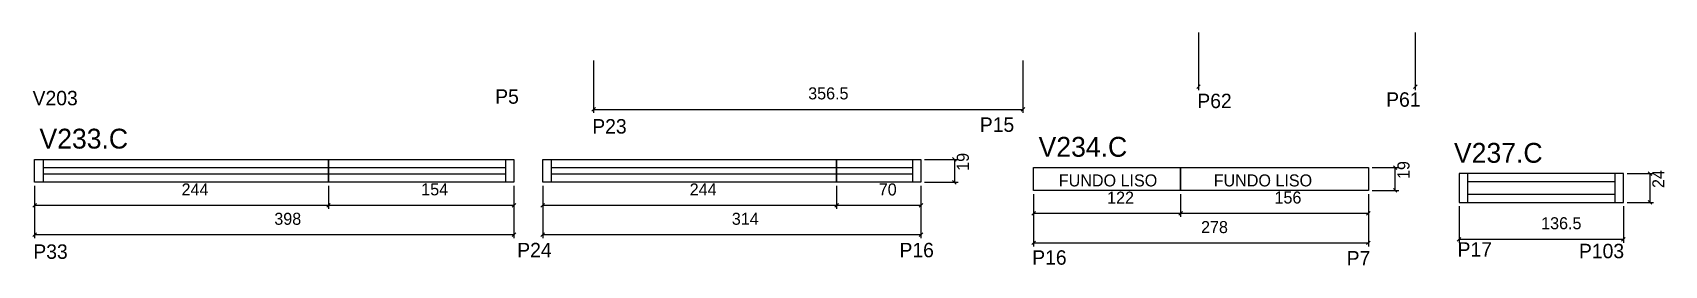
# Model space of a CAD drawing. Header units: metres. Extents: x 1681 to 3036, y 15417 to 15611.
import ezdxf

# ---------------------------------------------------------------- set-up
doc = ezdxf.new("R2010")
doc.units = ezdxf.units.M
for name, color, linetype in [('5', 7, 'Continuous'), ('COTA', 7, 'Continuous'), ('NOMENCLATURA', 7, 'Continuous'), ('Painéis', 7, 'Continuous'), ('SARR_2.2x7', 7, 'Continuous')]:
    doc.layers.add(name, color=color, linetype=linetype)

msp = doc.modelspace()

# ---------------------------------------------------------------- linework, layer by layer
at = {"layer": 'COTA', "color": 4, "lineweight": 25}
for p, q in [((2649.2, 15610.8), (2649.2, 15562.8)), ((2829.2, 15610.8), (2829.2, 15562.8)), ((2146.9, 15587.6), (2146.9, 15543.9)), ((2503.4, 15587.6), (2503.4, 15543.9)), ((2146.9, 15546.9), (2503.4, 15546.9)), ((2793.3, 15498.5), (2815.5, 15498.5)), ((2812.5, 15479.5), (2812.5, 15498.5)), ((3005, 15493.5), (3027.1, 15493.5)), ((3024.1, 15469.5), (3024.1, 15493.5)), ((1682.8, 15483.3), (1682.8, 15464.2)), ((1682.8, 15483.3), (1682.8, 15439.7)), ((1926.8, 15483.3), (1926.8, 15464.2)), ((1926.8, 15483.3), (1926.8, 15464.2)), ((2080.8, 15483.3), (2080.8, 15464.2)), ((2080.8, 15483.3), (2080.8, 15439.7)), ((2104.7, 15483.3), (2104.7, 15464.2)), ((2104.7, 15483.3), (2104.7, 15439.7)), ((2348.7, 15483.3), (2348.7, 15464.2)), ((2348.7, 15483.3), (2348.7, 15464.2)), ((2418.7, 15483.3), (2418.7, 15464.2)), ((2418.7, 15483.3), (2418.7, 15439.7)), ((2512.3, 15476.5), (2512.3, 15457.5)), ((2512.3, 15476.5), (2512.3, 15432.9)), ((2634.3, 15476.5), (2634.3, 15457.5)), ((2634.3, 15476.5), (2634.3, 15457.5)), ((2790.3, 15476.5), (2790.3, 15457.5)), ((2790.3, 15476.5), (2790.3, 15432.9)), ((2793.3, 15479.5), (2815.5, 15479.5)), ((1682.8, 15467.2), (1926.8, 15467.2)), ((1926.8, 15467.2), (2080.8, 15467.2)), ((2104.7, 15467.2), (2348.7, 15467.2)), ((2348.7, 15467.2), (2418.7, 15467.2)), ((2512.3, 15460.5), (2634.3, 15460.5)), ((2634.3, 15460.5), (2790.3, 15460.5)), ((2865.5, 15466.5), (2865.5, 15435.9)), ((3002, 15466.5), (3002, 15435.9)), ((3005, 15469.5), (3027.1, 15469.5)), ((1682.8, 15442.7), (2080.8, 15442.7)), ((2104.7, 15442.7), (2418.7, 15442.7)), ((2512.3, 15435.9), (2790.3, 15435.9)), ((2865.5, 15438.9), (3002, 15438.9))]:
    msp.add_line(p, q, dxfattribs=at)
at = {"layer": 'COTA', "color": 0, "lineweight": 25}
for p, q in [((2650.7, 15567.3), (2647.7, 15564.3)), ((2827.7, 15564.3), (2830.7, 15567.3)), ((2148.4, 15548.4), (2145.4, 15545.4)), ((2501.9, 15545.4), (2504.9, 15548.4)), ((2814, 15497), (2811, 15500)), ((3025.6, 15492), (3022.6, 15495)), ((2811, 15481), (2814, 15478)), ((1684.3, 15468.7), (1681.3, 15465.7)), ((1925.3, 15465.7), (1928.3, 15468.7)), ((1928.3, 15468.7), (1925.3, 15465.7)), ((2079.3, 15465.7), (2082.3, 15468.7)), ((2106.2, 15468.7), (2103.2, 15465.7)), ((2347.2, 15465.7), (2350.2, 15468.7)), ((2350.2, 15468.7), (2347.2, 15465.7)), ((2417.2, 15465.7), (2420.2, 15468.7)), ((2513.8, 15462), (2510.8, 15459)), ((2632.8, 15459), (2635.8, 15462)), ((2635.8, 15462), (2632.8, 15459)), ((2788.8, 15459), (2791.8, 15462)), ((3022.6, 15471), (3025.6, 15468)), ((1684.3, 15444.2), (1681.3, 15441.2)), ((2079.3, 15441.2), (2082.3, 15444.2)), ((2106.2, 15444.2), (2103.2, 15441.2)), ((2417.2, 15441.2), (2420.2, 15444.2)), ((2513.8, 15437.4), (2510.8, 15434.4)), ((2788.8, 15434.4), (2791.8, 15437.4)), ((2867, 15440.4), (2864, 15437.4)), ((3000.5, 15437.4), (3003.5, 15440.4))]:
    msp.add_line(p, q, dxfattribs=at)
at = {"layer": 'Painéis', "color": 4, "lineweight": 25}
for p, q in [((2421.7, 15505.3), (2449.5, 15505.3)), ((2446.5, 15505.3), (2446.5, 15486.3)), ((2421.7, 15486.3), (2449.5, 15486.3))]:
    msp.add_line(p, q, dxfattribs=at)
at = {"layer": 'Painéis', "color": 0, "lineweight": 25}
for p, q in [((2448, 15503.8), (2445, 15506.8)), ((2445, 15487.8), (2448, 15484.8))]:
    msp.add_line(p, q, dxfattribs=at)
at = {"layer": 'Painéis', "color": 200, "lineweight": 25}
for points in [[(1926.8, 15486.3), (1682.8, 15486.3), (1682.8, 15505.3), (1926.8, 15505.3)], [(1926.8, 15505.3), (2080.8, 15505.3), (2080.8, 15486.3), (1926.8, 15486.3)], [(2348.7, 15486.3), (2104.7, 15486.3), (2104.7, 15505.3), (2348.7, 15505.3)], [(2348.7, 15505.3), (2418.7, 15505.3), (2418.7, 15486.3), (2348.7, 15486.3)], [(2634.3, 15479.5), (2512.3, 15479.5), (2512.3, 15498.5), (2634.3, 15498.5)], [(2634.3, 15498.5), (2790.3, 15498.5), (2790.3, 15479.5), (2634.3, 15479.5)]]:
    msp.add_lwpolyline(points, close=True, dxfattribs=at)
msp.add_lwpolyline([(2865.5, 15493.5), (2865.5, 15469.5), (3002, 15469.5), (3002, 15493.5), (2865.5, 15493.5)], dxfattribs=at)
at = {"layer": 'SARR_2.2x7', "color": 40, "lineweight": 25}
for p, q in [((1689.8, 15505.3), (1689.8, 15486.3)), ((2073.8, 15505.3), (2073.8, 15486.3)), ((2111.7, 15505.3), (2111.7, 15486.3)), ((2411.7, 15505.3), (2411.7, 15486.3)), ((1926.8, 15498.3), (1689.8, 15498.3)), ((1689.8, 15493.3), (1926.8, 15493.3)), ((2073.8, 15498.3), (1926.8, 15498.3)), ((1926.8, 15493.3), (2073.8, 15493.3)), ((2348.7, 15498.3), (2111.7, 15498.3)), ((2111.7, 15493.3), (2348.7, 15493.3)), ((2411.7, 15498.3), (2348.7, 15498.3)), ((2348.7, 15493.3), (2411.7, 15493.3)), ((2872.5, 15493.5), (2872.5, 15469.5)), ((2995, 15486.5), (2872.5, 15486.5)), ((2995, 15493.5), (2995, 15469.5)), ((2872.5, 15476.5), (2995, 15476.5))]:
    msp.add_line(p, q, dxfattribs=at)

# ---------------------------------------------------------------- texts
at = {"layer": '5', "color": 5, "lineweight": 25}
for s, p in [('V203', (1681.1, 15550.3)), ('P5', (2065.2, 15551.6)), ('P62', (2648.2, 15547.9)), ('P61', (2805, 15549.1)), ('P23', (2145.8, 15526.8)), ('P15', (2467.6, 15528.2)), ('P33', (1681.7, 15422.6)), ('P24', (2083.5, 15423.9)), ('P16', (2400.9, 15423.9)), ('P17', (2864.3, 15424.4)), ('P103', (2965.1, 15423.1)), ('P16', (2511.1, 15417.7)), ('P7', (2772.2, 15417.1))]:
    msp.add_text(s, height=12, rotation=360, dxfattribs=at).set_placement(p)
at = {"layer": 'COTA', "color": 240, "lineweight": 25}
for s, p in [('356.5', (2325.1, 15555.2)), ('244', (1804.8, 15475.3)), ('154', (2003.8, 15475.4)), ('244', (2226.7, 15475.3)), ('70', (2383.7, 15475.3)), ('122', (2573.3, 15468.5)), ('156', (2712.3, 15468.6)), ('398', (1881.8, 15450.9)), ('314', (2261.7, 15450.9)), ('278', (2651.3, 15444)), ('136.5', (2933.7, 15447.2))]:
    msp.add_text(s, height=10, dxfattribs=at).set_placement(p)
for s, p in [('19', (2824.4, 15489)), ('24', (3036, 15481.5))]:
    msp.add_text(s, height=10, rotation=90, dxfattribs=at).set_placement(p)
at = {"layer": 'NOMENCLATURA', "color": 7, "lineweight": 25}
for s, height, p in [('V233.C', 16.5, (1686.8, 15514.3)), ('V234.C', 16.5, (2516.4, 15507.5)), ('V237.C', 16.5, (2861.3, 15502.5)), ('FUNDO LISO', 10, (2533.2, 15482.8)), ('FUNDO LISO', 10, (2661.8, 15482.8))]:
    msp.add_text(s, height=height, dxfattribs=at).set_placement(p)
at = {"layer": 'Painéis', "color": 240, "lineweight": 25}
msp.add_text('19', height=10, rotation=90, dxfattribs=at).set_placement((2458.5, 15495.8))

doc.saveas('drawing.dxf')
